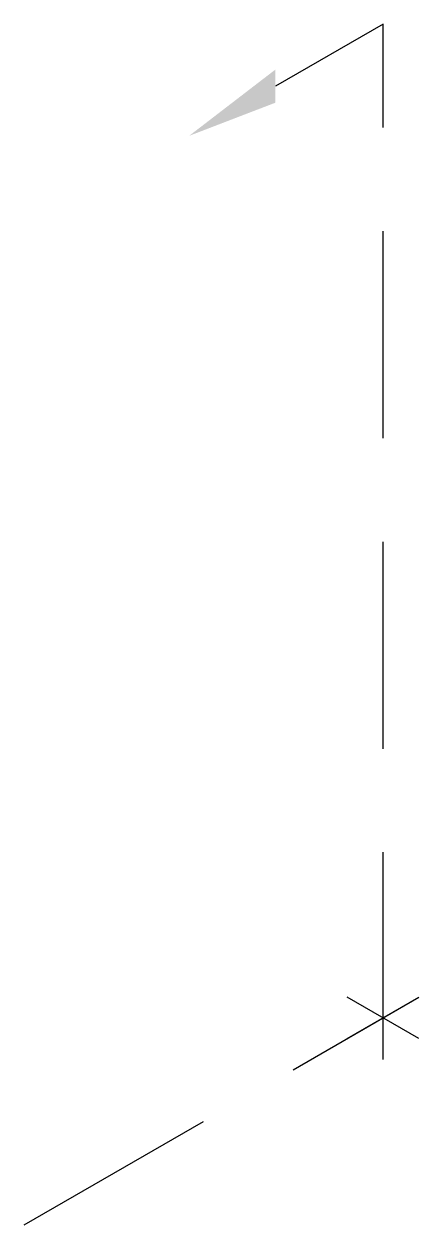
# Model space of a CAD drawing. Header units: millimetres. Extents: x -9842.73 to -9842.25, y -50.19 to -48.74.
import ezdxf

# ---------------------------------------------------------------- set-up
doc = ezdxf.new("R2010")
doc.units = ezdxf.units.MM
doc.linetypes.add('HIDDEN', pattern=[0.375, 0.25, -0.125])
doc.layers.add('Tub_iso_instalações', color=2, linetype='Continuous')

msp = doc.modelspace()

# ---------------------------------------------------------------- linework, layer by layer
at = {"layer": 'Tub_iso_instalações', "color": 3, "linetype": 'Continuous'}
msp.add_line((-9842.2934, -48.7424), (-9842.4233, -48.8174), dxfattribs=at)
at = {"layer": 'Tub_iso_instalações', "color": 1, "linetype": 'HIDDEN'}
for p, q in [((-9842.2934, -49.9924), (-9842.2934, -48.7424)), ((-9842.7264, -50.1924), (-9842.2501, -49.9174)), ((-9842.3367, -49.9674), (-9842.2501, -49.9174)), ((-9842.2501, -49.9674), (-9842.3367, -49.9174))]:
    msp.add_line(p, q, dxfattribs=at)
at = {"layer": 'Tub_iso_instalações', "color": 1}
msp.add_solid([(-9842.4233, -48.8374), (-9842.4233, -48.7974), (-9842.5273, -48.8774)], dxfattribs=at)

doc.saveas('drawing.dxf')
